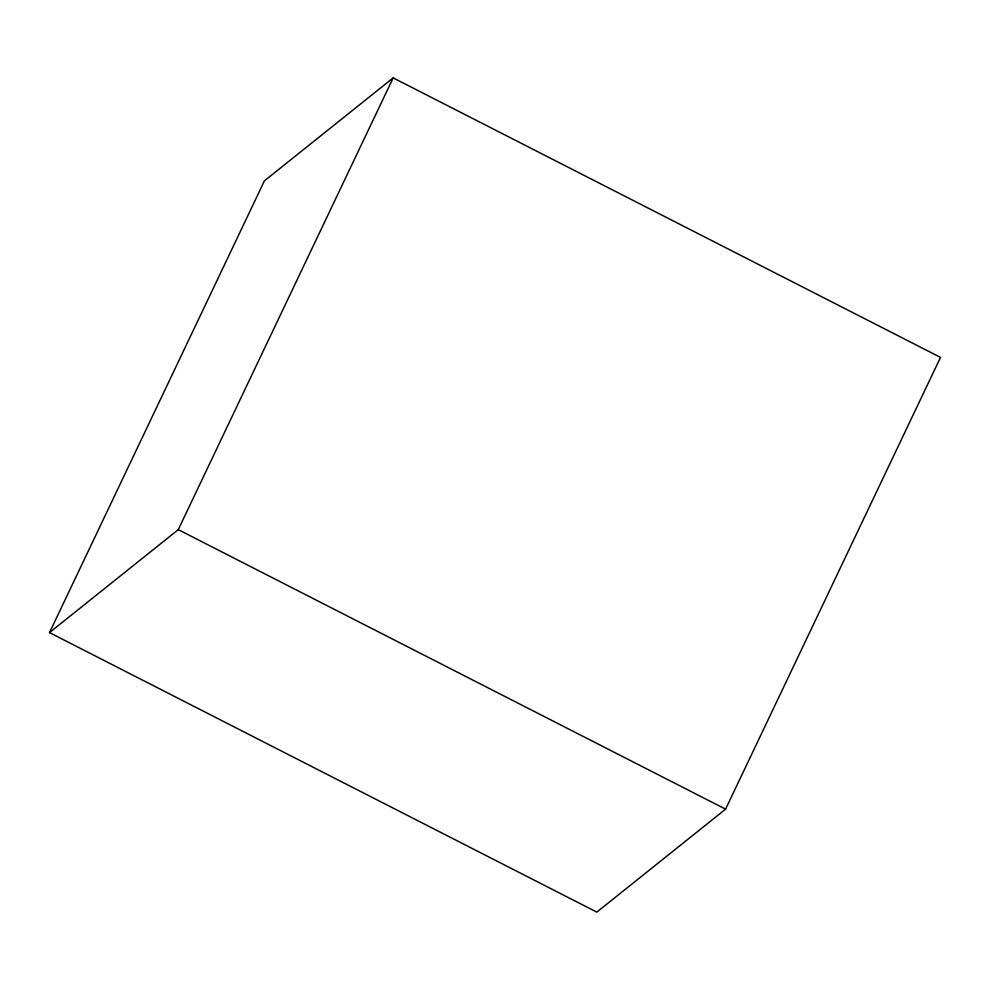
<?xml version="1.0" encoding="UTF-8"?>
<svg xmlns="http://www.w3.org/2000/svg" width="990" height="990" viewBox="0 0 990 990"><rect width="100%" height="100%" fill="white"/><g stroke="black" fill="none" stroke-linecap="round" stroke-linejoin="round"><path stroke-width="1.49" d="M49.5 632.598L264.417 180.848L393.179 77.888L940.5 357.402L725.583 809.152L596.822 912.112L49.5 632.598L178.262 529.65L393.179 77.888M178.262 529.65L725.583 809.152"/></g></svg>
